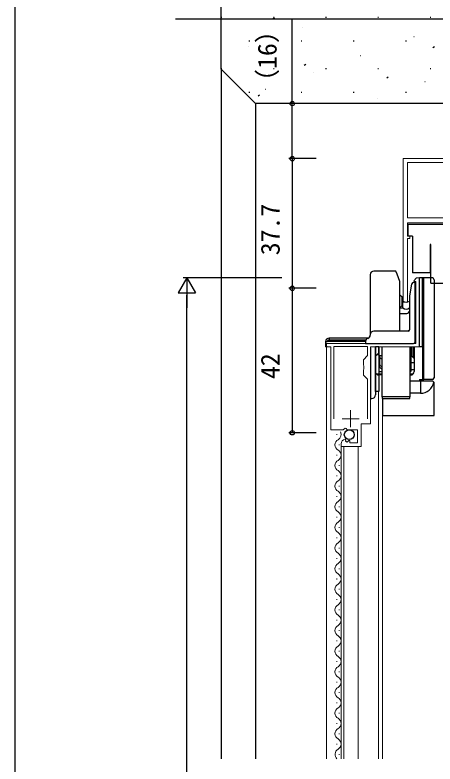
# Model space of a CAD drawing. Units: millimetres, scale not verified. Extents: x -437 to 438, y -331 to 329.
# Drawn here: x -436.9 to -314.6, y -18.2 to 199.6 of the extents above; entities that cross this region are included whole.
import ezdxf
from ezdxf.enums import TextEntityAlignment as Align

# ---------------------------------------------------------------- set-up
doc = ezdxf.new("R2010")
doc.units = ezdxf.units.MM
doc.header["$LTSCALE"] = 2
doc.layers.add('0-2_YKK_11', color=7, linetype='Continuous', lineweight=18)
doc.layers.add('0-4_YKK_12', color=2, linetype='Continuous', lineweight=18)
for name, color, linetype in [('0-5_YKK_13', 4, 'Continuous'), ('0-7_YKK_D', 6, 'Continuous'), ('0-8_YKK_ZWAK', 7, 'Continuous'), ('0-9_YSS_K', 3, 'Continuous'), ('0-A_YSS_KE', 3, 'Continuous')]:
    doc.layers.add(name, color=color, linetype=linetype)
doc.styles.add('ＭＳ ゴシック', font='')
doc.styles.get('ＭＳ ゴシック').set_extended_font_data('MS Gothic')

msp = doc.modelspace()

# ---------------------------------------------------------------- linework, layer by layer
at = {"layer": '0-2_YKK_11'}
for p, q in [((-339.2, 84.703), (-339.2, 79.703)), ((-341.7, 82.203), (-336.7, 82.203))]:
    msp.add_line(p, q, dxfattribs=at)
at = {"layer": '0-2_YKK_11', "color": 211}
for points in [[(-303.6, 139.1), (-322.7, 139.1), (-322.7, 135.3), (-322, 135.3), (-322, 134.6), (-322.7, 134.6), (-322.7, 116.1), (-323.9, 116.1), (-323.9, 157.8), (-300.6, 157.8)], [(-299.173, 140.6), (-322.7, 140.6), (-322.7, 156.7), (-303.5, 156.7), (-303.5, 154.1), (-295.4, 154.1), (-295.4, 146.277)]]:
    msp.add_lwpolyline(points, dxfattribs=at)
at = {"layer": '0-2_YKK_11'}
for points in [[(-342, 74.907), (-342, 74.103), (-336.1, 74.103), (-336.1, 80.703), (-333.4, 80.703), (-333.4, 103.103), (-319.2, 103.103), (-319.2, 123.103), (-320, 123.103), (-320.8, 122.303), (-320.6, 122.103), (-320.2, 122.103), (-320.2, 104.103)], [(-320.2, 104.103), (-346.2, 104.103), (-346.2, 103.103), (-345, 103.103), (-345, 79.003), (-341.369, 79.003), (-340.829, 79.456), (-340.5, 79.303), (-340.2, 79.003), (-337.2, 79.003), (-337.2, 75.203), (-339.4, 75.203), (-339.4, 75.837), (-339.647, 75.939), (-340.224, 75.362), (-340.692, 75.632), (-340.607, 75.951), (-340.818, 76.202)], [(-334.3, 82.203), (-334.3, 93.653), (-335.5, 94.853), (-335.5, 96.432), (-335.357, 96.624), (-335.357, 97.582), (-335.5, 97.774), (-335.5, 99.353), (-334.3, 100.553), (-334.3, 103.203), (-344.1, 103.203), (-344.1, 82.203)]]:
    msp.add_lwpolyline(points, dxfattribs=at)
msp.add_arc((-340.7, 74.907), 1.3, 95.2159, 180.00002, dxfattribs=at)
at = {"layer": '0-4_YKK_12'}
for p, q in [((-346.2, -16.7), (-346.2, 103.103)), ((-331.1, -16.7), (-331.1, 90.103)), ((-329.9, 87.237), (-329.9, -16.7)), ((-343.26, 77.49), (-343.26, 77.69)), ((-342.5, 74.49), (-342.5, 74.69)), ((-342, -16.7), (-342, 74.603)), ((-341.2, -16.7), (-341.2, 74.103)), ((-337, -16.7), (-337, 74.103)), ((-343.26, 71.49), (-343.26, 71.69)), ((-342.5, 68.49), (-342.5, 68.69)), ((-343.26, 65.49), (-343.26, 65.69)), ((-342.5, 62.49), (-342.5, 62.69)), ((-343.26, 59.49), (-343.26, 59.69)), ((-342.5, 56.49), (-342.5, 56.69)), ((-343.26, 53.49), (-343.26, 53.69)), ((-342.5, 50.49), (-342.5, 50.69)), ((-343.26, 47.49), (-343.26, 47.69)), ((-342.5, 44.49), (-342.5, 44.69)), ((-343.26, 41.49), (-343.26, 41.69)), ((-342.5, 38.49), (-342.5, 38.69)), ((-343.26, 35.49), (-343.26, 35.69)), ((-342.5, 32.49), (-342.5, 32.69)), ((-343.26, 29.49), (-343.26, 29.69)), ((-342.5, 26.49), (-342.5, 26.69)), ((-343.26, 23.49), (-343.26, 23.69)), ((-342.5, 20.49), (-342.5, 20.69)), ((-343.26, 17.49), (-343.26, 17.69)), ((-342.5, 14.49), (-342.5, 14.69)), ((-343.26, 11.49), (-343.26, 11.69)), ((-342.5, 8.49), (-342.5, 8.69)), ((-343.26, 5.49), (-343.26, 5.69)), ((-342.5, 2.49), (-342.5, 2.69)), ((-343.26, -0.51), (-343.26, -0.31)), ((-342.5, -3.51), (-342.5, -3.31)), ((-343.26, -6.51), (-343.26, -6.31)), ((-342.5, -9.51), (-342.5, -9.31)), ((-343.26, -12.51), (-343.26, -12.31)), ((-342.5, -15.51), (-342.5, -15.31))]:
    msp.add_line(p, q, dxfattribs=at)
for centre, start, end in [((-343.718, 77.59), 299.20254, 26.03877), ((-342.042, 74.59), 119.20254, 240.79746), ((-343.718, 71.59), 299.20254, 60.79746), ((-342.042, 68.59), 119.20254, 240.79746), ((-343.718, 65.59), 299.20254, 60.79746), ((-342.042, 62.59), 119.20254, 240.79746), ((-343.718, 59.59), 299.20254, 60.79746), ((-342.042, 56.59), 119.20254, 240.79746), ((-343.718, 53.59), 299.20254, 60.79746), ((-342.042, 50.59), 119.20254, 240.79746), ((-343.718, 47.59), 299.20254, 60.79746), ((-342.042, 44.59), 119.20254, 240.79746), ((-343.718, 41.59), 299.20254, 60.79746), ((-342.042, 38.59), 119.20254, 240.79746), ((-343.718, 35.59), 299.20254, 60.79746), ((-342.042, 32.59), 119.20254, 240.79746), ((-343.718, 29.59), 299.20254, 60.79746), ((-342.042, 26.59), 119.20254, 240.79746), ((-343.718, 23.59), 299.20254, 60.79746), ((-342.042, 20.59), 119.20254, 240.79746), ((-343.718, 17.59), 299.20254, 60.79746), ((-342.042, 14.59), 119.20254, 240.79746), ((-343.718, 11.59), 299.20254, 60.79746), ((-342.042, 8.59), 119.20254, 240.79746), ((-343.718, 5.59), 299.20254, 60.79746), ((-342.042, 2.59), 119.20254, 240.79746), ((-343.718, -0.41), 299.20254, 60.79746), ((-342.042, -3.41), 119.20254, 240.79746), ((-343.718, -6.41), 299.20254, 60.79746), ((-342.042, -9.41), 119.20254, 240.79746), ((-343.718, -12.41), 299.20254, 60.79746), ((-342.042, -15.41), 119.20254, 228.65067)]:
    msp.add_arc(centre, 1.718, start, end, dxfattribs=at)
at = {"layer": '0-5_YKK_13'}
for p, q in [((-322.5, 135.3), (-322.5, 138.8)), ((-321.2, 135.3), (-322.5, 135.3)), ((-321.2, 135.3), (-321.2, 124.6)), ((-315.9, 132.8), (-316.1, 132.8)), ((-316.1, 132.8), (-316.1, 124.6)), ((-315.9, 121.6), (-315.9, 132.8)), ((-326.203, 125.1), (-332.5, 125.1)), ((-316.1, 124.6), (-321.2, 124.6)), ((-333.5, 124.1), (-333.5, 106.6)), ((-324.9, 107.6), (-324.9, 122.098)), ((-319.2, 103.103), (-319.2, 123.103)), ((-317.9, 123.103), (-319.2, 123.103)), ((-315.4, 123.103), (-317.9, 123.103)), ((-317.9, 93.603), (-317.9, 123.103)), ((-314.9, 122.603), (-314.9, 94.103)), ((-322.013, 117.83), (-321.39, 121.386)), ((-320.681, 121.8), (-320.898, 121.8)), ((-320.4, 121.8), (-320.681, 121.8)), ((-320.4, 121.3), (-320.4, 121.8)), ((-320.4, 104.6), (-320.4, 121.3)), ((-315.9, 121.6), (-304.3, 121.6)), ((-324.9, 118.253), (-324.25, 117.603)), ((-324.25, 116.403), (-323.983, 116.403)), ((-322.117, 116.403), (-322.011, 116.403)), ((-324.9, 114.591), (-324.25, 114.966)), ((-324.9, 114.389), (-323.983, 114.389)), ((-322.117, 114.389), (-322.009, 114.389)), ((-324.9, 112.788), (-322.85, 112.788)), ((-322.467, 107.6), (-332.5, 107.6)), ((-324.9, 107.747), (-322.85, 107.747)), ((-322.849, 107.747), (-322.85, 107.747)), ((-346.5, 104.603), (-346, 104.603)), ((-346.5, 104.603), (-346.5, 103.103)), ((-334.9, 104.603), (-346, 104.603)), ((-334.074, 105.603), (-345.5, 105.603)), ((-333.5, 106.6), (-333.5, 106.508)), ((-346, 103.103), (-346.5, 103.103)), ((-333.9, 104.1), (-320.9, 104.1)), ((-333.4, 102.803), (-333.4, 90.1)), ((-332, 90.1), (-332, 103.103)), ((-332, 103.103), (-332, 90.103)), ((-331, 103.103), (-332, 103.103)), ((-331, 103.103), (-331, 90.103)), ((-330, 88.6), (-330, 103.101)), ((-322, 103.101), (-322, 88.6)), ((-321.85, 101.503), (-321.85, 103.101)), ((-321.7, 103.101), (-321.7, 95.903)), ((-321.4, 103.101), (-321.4, 100.403)), ((-320.95, 103.101), (-320.95, 100.053)), ((-320.7, 103.101), (-320.7, 95.903)), ((-318.4, 103.103), (-318.333, 103.103)), ((-331.5, 100.903), (-332, 100.403)), ((-331.5, 100.903), (-331, 100.903)), ((-330, 100.503), (-331, 100.503)), ((-330.85, 100.503), (-330.85, 98.359)), ((-321.85, 101.503), (-322, 101.503)), ((-321.85, 100.028), (-321.85, 101.503)), ((-321.4, 100.503), (-321.7, 100.503)), ((-321.7, 100.403), (-321.4, 100.403)), ((-321.4, 100.403), (-320.7, 99.703)), ((-330.85, 97.574), (-330.85, 98.359)), ((-321.85, 100.028), (-321.85, 97.574)), ((-321.7, 100.003), (-321.7, 96.074)), ((-320.7, 98.403), (-321.7, 98.403)), ((-331, 95.903), (-330, 95.903)), ((-322, 95.903), (-321.7, 95.903)), ((-321.85, 97.237), (-321.85, 97.574)), ((-320.7, 96.403), (-321.7, 96.403)), ((-331.714, 95.203), (-330, 95.203)), ((-330, 94.903), (-331, 94.903)), ((-322, 95.203), (-320.986, 95.203)), ((-321.7, 94.903), (-322, 94.903)), ((-319.2, 93.103), (-322, 93.103)), ((-319.2, 93.603), (-319.2, 93.103)), ((-319.2, 93.603), (-318.333, 93.603)), ((-318.9, 93.103), (-319.2, 93.103)), ((-315.4, 93.103), (-318.9, 93.103)), ((-318.9, 93.103), (-318.9, 89.603)), ((-315.4, 93.603), (-317.9, 93.603)), ((-333.4, 90.1), (-333.4, 88.1)), ((-331, 90.103), (-332, 90.103)), ((-332, 90.1), (-332, 89.1)), ((-318.9, 89.603), (-322, 89.603)), ((-333.4, 88.1), (-333, 88.1)), ((-322, 88.6), (-330, 88.6)), ((-330, 88.6), (-330, 88.1)), ((-329.9, 88.1), (-329.9, 83.103))]:
    msp.add_line(p, q, dxfattribs=at)
for points in [[(-322.5, 138.8), (-303.6, 138.8), (-303.6, 133.8)], [(-324.9, 122.098), (-325.666, 124.202), (-325.921, 124.902)], [(-318.4, 123.103), (-318.4, 103.103), (-319.2, 103.103)], [(-324.25, 114.966), (-324.25, 116.603), (-324.25, 117.603)], [(-322.002, 108.1), (-322.006, 112.305), (-322.013, 117.83)], [(-323.983, 114.389), (-323.983, 115.023), (-323.983, 116.403)], [(-345.5, 105.603), (-345.5, 105.103), (-334.764, 105.103)], [(-334.9, 104.6), (-334.9, 104.1), (-333.9, 104.1)], [(-331.05, 103.103), (-331.05, 101.003), (-331.5, 101.003)], [(-321.7, 100.003), (-321.7, 103.101), (-321.7, 96.074)], [(-321.4, 103.101), (-321.4, 100.503), (-320.95, 100.053)], [(-318.333, 103.103), (-318.333, 93.603), (-317.9, 93.603)], [(-330, 99.505), (-330.168, 99.551), (-330.325, 99.63), (-330.464, 99.735), (-330.584, 99.862), (-330.683, 100.007), (-330.759, 100.164), (-330.812, 100.331), (-330.841, 100.503)], [(-330.85, 98.359), (-330.834, 98.182), (-330.788, 98.011), (-330.711, 97.851), (-330.608, 97.707), (-330.481, 97.583), (-330.334, 97.484), (-330.172, 97.412), (-330, 97.371)], [(-330, 96.619), (-330.268, 96.69), (-330.504, 96.84), (-330.69, 97.047), (-330.81, 97.299), (-330.85, 97.574)], [(-321.85, 97.574), (-321.868, 97.435), (-321.92, 97.304), (-322, 97.188)], [(-321.85, 97.237), (-321.867, 97.049), (-321.917, 96.867), (-322, 96.696)], [(-329.9, 83.103), (-314.9, 83.103), (-314.9, 92.603)], [(-330, 88.1), (-322, 88.1), (-322, 88.6)]]:
    msp.add_lwpolyline(points, dxfattribs=at)
msp.add_circle((-339.6, 77.55), 1.45, dxfattribs=at)
for centre, radius, start, end in [((-332.5, 124.1), 1, 90, 180), ((-326.203, 124.8), 0.3, 20, 90), ((-315.4, 122.603), 0.5, 0, 90), ((-320.898, 121.3), 0.5, 89.98967, 170.0568), ((-323.05, 117.703), 1.6, 234.34091, 305.65909), ((-332.5, 106.6), 1, 90, 180), ((-322.502, 108.1), 0.5, 270.00635, 359.92095), ((-322.502, 108.1), 0.5, 270.04983, 359.89656), ((-345.5, 104.603), 1, 90, 180), ((-345.5, 104.603), 0.5, 90, 180), ((-333.9, 104.6), 1, 107.4576, 180), ((-334.5, 106.508), 1, 287.4576, 0), ((-320.9, 104.6), 0.5, 270, 0), ((-322.05, 100.003), 0.35, 278.21321, 0), ((-331, 95.903), 1, 180, 270), ((-321.7, 95.903), 1, 270, 0), ((-315.4, 94.103), 0.5, 270, 0), ((-318.9, 93.603), 4, 270, 349.26743), ((-315.4, 92.603), 0.5, 30.67705, 90), ((-315.4, 92.603), 0.5, 0, 30.67705), ((-333, 89.1), 1, 270, 0)]:
    msp.add_arc(centre, radius, start, end, dxfattribs=at)
for centre, major_axis, ratio, start_param, end_param in [((-323.05, 115.89), (0, 1.848), 0.866025, 2.5192242, 3.7639611), ((-322.85, 114.576), (0, 1.788), 0.559193, 3.1415927, 4.1429807), ((-322.85, 108.498), (-1, 0), 0.750591, 1.5707963, 2.583836), ((-322.2, 96.074), (0.5, 0), 0.34202, 5.1239058, 7.4424648)]:
    msp.add_ellipse(centre, major_axis=major_axis, ratio=ratio, start_param=start_param, end_param=end_param, dxfattribs=at)
at = {"layer": '0-7_YKK_D'}
for p, q in [((-349.2, 157.8), (-357.2, 157.8)), ((-349.2, 157.8), (-357.2, 157.8)), ((-356.2, 157.8), (-356.2, 120.1)), ((-386.902, 123.103), (-389.402, 118.773)), ((-359.2, 123.103), (-387.902, 123.103)), ((-386.902, 123.103), (-384.402, 118.773)), ((-386.902, 123.103), (-386.902, 114.443)), ((-349.2, 120.1), (-357.2, 120.1)), ((-349.2, 120.1), (-357.2, 120.1)), ((-356.2, 120.1), (-356.2, 78.1)), ((-389.402, 118.773), (-384.402, 118.773)), ((-386.902, -209.097), (-386.902, 118.103)), ((-349.2, 78.1), (-357.2, 78.1))]:
    msp.add_line(p, q, dxfattribs=at)
for points in [[(-293.9, 185.276), (-295.072, 187.541), (-300.68, 198.377), (-390.223, 198.377)], [(-356.2, 157.8), (-356.2, 173.8), (-356.2, 198.205)]]:
    msp.add_lwpolyline(points, dxfattribs=at)
for centre in [(-356.2, 173.8), (-356.2, 157.8), (-356.2, 157.8), (-356.2, 120.1), (-356.2, 120.1), (-356.2, 78.1)]:
    msp.add_circle(centre, 0.637, dxfattribs=at)
at = {"layer": '0-8_YKK_ZWAK'}
msp.add_line((-436.9, 293.8), (-436.9, -331.2), dxfattribs=at)
at = {"layer": '0-9_YSS_K'}
for p, q in [((-376.902, 198.95), (-376.653, 198.95)), ((-361.734, 198.573), (-361.317, 198.849)), ((-361.703, 198.95), (-361.453, 198.95)), ((-346.503, 198.95), (-346.253, 198.95)), ((-331.303, 198.95), (-331.053, 198.95)), ((-316.103, 198.95), (-315.853, 198.95)), ((-353.353, 195.998), (-353.306, 196.015)), ((-368.828, 192.075), (-368.578, 192.075)), ((-353.628, 192.075), (-353.378, 192.075)), ((-338.428, 192.075), (-338.178, 192.075)), ((-323.228, 192.075), (-322.978, 192.075)), ((-320.807, 193.319), (-320.76, 193.335)), ((-368.954, 190.474), (-368.907, 190.49)), ((-315.25, 190.162), (-314.833, 190.438)), ((-336.408, 187.794), (-336.36, 187.811)), ((-352.709, 184.957), (-352.292, 185.233)), ((-376.902, 184), (-376.653, 184)), ((-376.902, 183.8), (-376.902, -16.7)), ((-361.703, 184), (-361.453, 184)), ((-350.123, 182.937), (-350.076, 182.954)), ((-346.503, 184), (-346.253, 184)), ((-331.303, 184), (-331.053, 184)), ((-316.103, 184), (-315.853, 184)), ((-328.696, 181.262), (-328.279, 181.538)), ((-317.577, 180.258), (-317.53, 180.274)), ((-368.828, 177.125), (-368.578, 177.125)), ((-364.074, 177.997), (-364.027, 178.013)), ((-353.628, 177.125), (-353.378, 177.125)), ((-338.428, 177.125), (-338.178, 177.125)), ((-323.228, 177.125), (-322.978, 177.125)), ((-366.156, 176.057), (-365.739, 176.333)), ((-331.528, 175.317), (-331.481, 175.334)), ((-366.902, 173.8), (-366.902, -16.7))]:
    msp.add_line(p, q, dxfattribs=at)
at = {"layer": '0-A_YSS_KE'}
msp.add_line((-376.902, 183.8), (-376.903, 243.8), dxfattribs=at)
msp.add_lwpolyline([(-293.9, 173.8), (-293.9, 183.8), (-303.9, 183.8), (-303.9, 173.8), (-366.903, 173.8), (-376.903, 183.8)], dxfattribs=at)

# ---------------------------------------------------------------- texts
at = {"layer": '0-7_YKK_D', "style": 'ＭＳ ゴシック'}
for s, p in [('（16）', (-359.095, 176.39)), ('37.7', (-358.2, 129.724)), ('42', (-358.2, 93.731))]:
    msp.add_text(s, height=5.499, rotation=90, dxfattribs=at).set_placement(p, align=Align.BOTTOM_LEFT)

doc.saveas('drawing.dxf')
